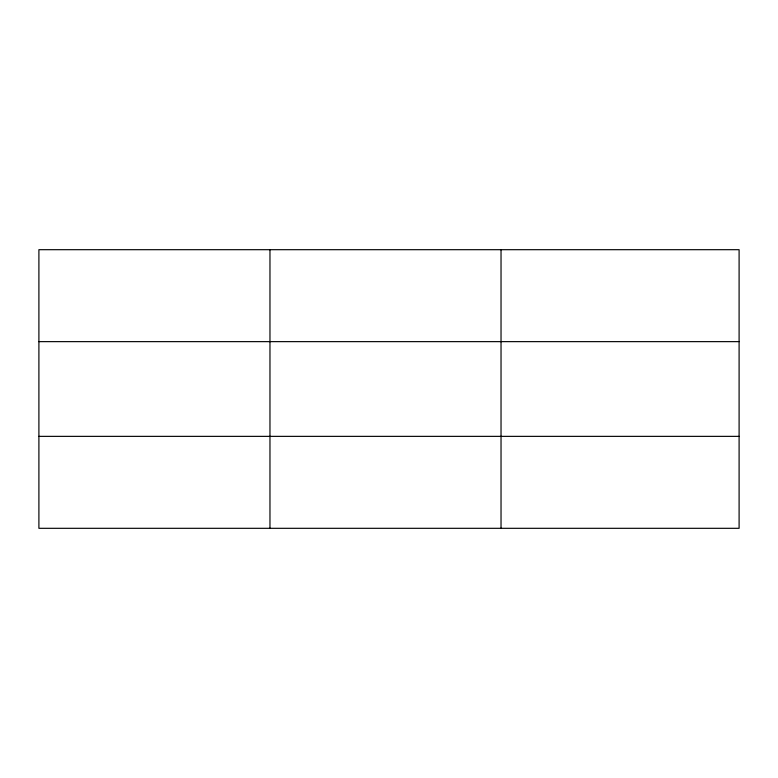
<?xml version="1.0" encoding="UTF-8"?>
<svg xmlns="http://www.w3.org/2000/svg" width="778" height="778" viewBox="0 0 778 778"><rect width="100%" height="100%" fill="white"/><g stroke="black" fill="none" stroke-linecap="round" stroke-linejoin="round"><path stroke-width="1.17" d="M269.966 528.311L269.966 249.689M501.032 528.311L501.032 249.689M739.1 341.639L739.1 249.689L38.9 249.689L38.9 528.311L739.1 528.311L739.1 341.639L38.9 341.639M38.9 436.361L739.1 436.361"/></g></svg>
